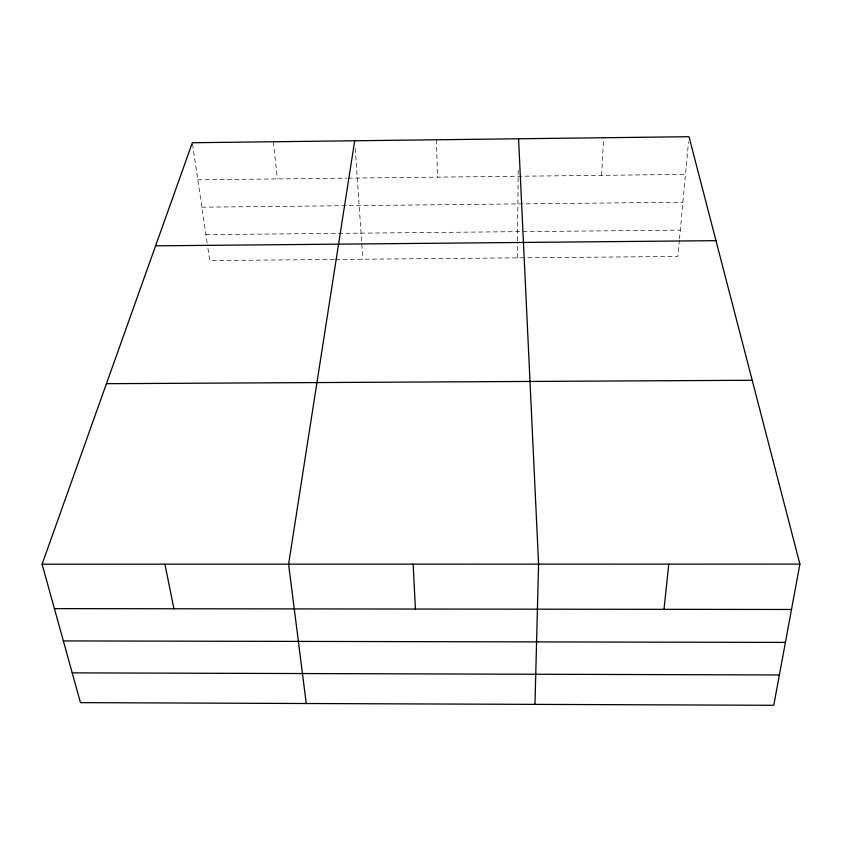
<?xml version="1.0" encoding="UTF-8"?>
<svg xmlns="http://www.w3.org/2000/svg" width="842" height="842" viewBox="0 0 842 842"><rect width="100%" height="100%" fill="white"/><g stroke="black" fill="none" stroke-linecap="round" stroke-linejoin="round"><path stroke-width="0.63" stroke-dasharray="4.21 3.16" d="M517.293 257.863L517.462 242.149M517.483 240.833L518.24 169.789M601.641 175.325L603.588 137.751M679.368 240.149L677.852 256.452L526.492 257.778M679.483 238.896L688.524 141.909M197.817 179.809L346.788 178.157M348.093 178.136L685.493 174.399M201.859 207.185L682.904 202.227M205.911 234.634L680.304 230.119M334.232 259.473L209.732 260.567L207.437 245.011M335.537 259.462L525.176 257.789M192.534 144.024L207.248 243.706M273.345 141.761L277.365 178.925M355.24 148.476L362.839 259.22M436.451 139.783L437.535 177.146"/><path stroke-width="1.26" d="M534.975 704.375L538.585 564.129L518.577 138.783M664.012 609.324L668.759 564.108M354.703 140.772L288.595 564.161L306.256 703.502M799.9 564.098L773.766 705.291L80.464 702.638L42.1 564.193L192.344 142.74L689.009 136.709L799.9 564.098L42.1 564.193M155.602 245.832L715.984 240.665M106.45 383.689L752.201 380.268M54.414 608.629L791.501 609.471M63.361 640.92L785.407 642.414M72.212 672.863L779.376 674.968M164.916 564.182L173.926 608.766M413.148 564.151L415.422 609.04"/></g></svg>
